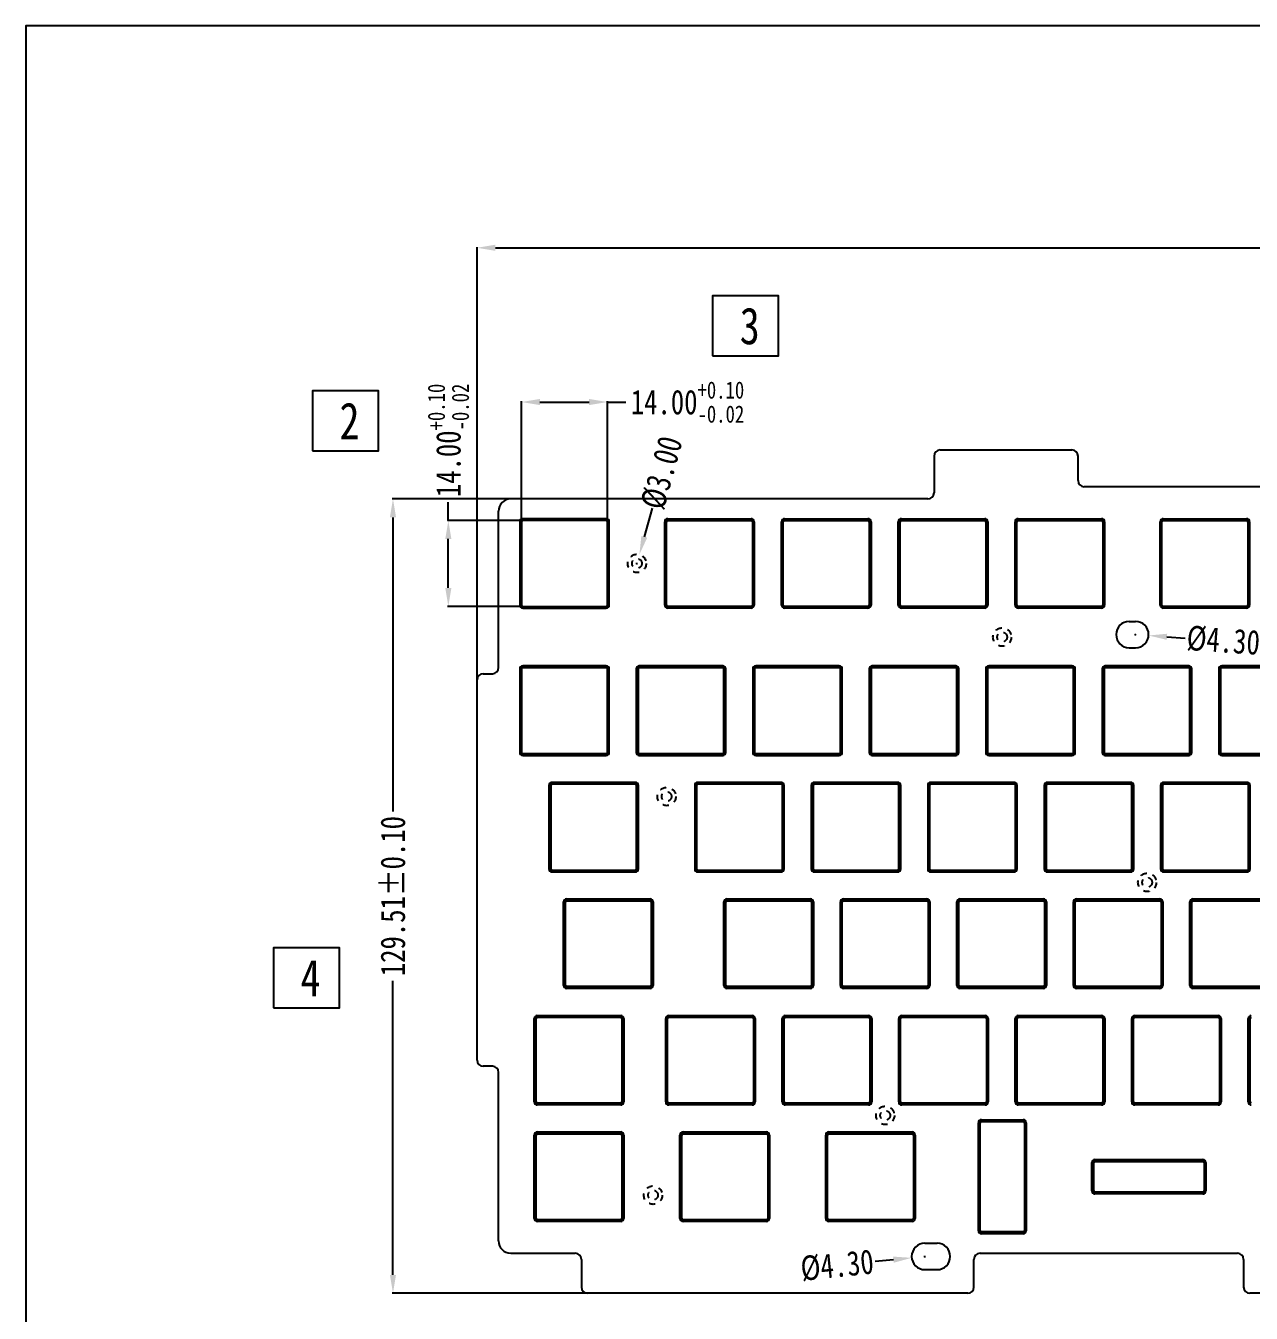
# Model space of a CAD drawing. Header units: inches. Extents: x 1246 to 1707, y -383 to -57.
# Drawn here: x 1246 to 1445.9, y -267.3 to -57.3 of the extents above; entities that cross this region are included whole.
import ezdxf

# ---------------------------------------------------------------- set-up
doc = ezdxf.new("R2010")
doc.units = ezdxf.units.IN
doc.header["$LTSCALE"] = 10
doc.header["$MEASUREMENT"] = 0
doc.header["$PDMODE"] = 3
doc.header["$PDSIZE"] = 0.3125
doc.linetypes.add('HIDDEN', pattern=[0.2, 0.1, -0.1])
doc.layers.get('0').update_dxf_attribs({"linetype": 'CONTINUOUS'})
doc.layers.get('Defpoints').update_dxf_attribs({"linetype": 'CONTINUOUS'})
doc.layers.add('hide', color=252, linetype='HIDDEN')
doc.styles.get("Standard").update_dxf_attribs({"font": 'txt', "width": 0.8})
doc.dimstyles.get("Standard").update_dxf_attribs({"dimtxt": 4, "dimasz": 3, "dimexe": 0.125, "dimexo": 0.0625, "dimgap": 0.09, "dimtad": 0, "dimzin": 4, "dimdsep": 46, "dimtxsty": 'Standard', "dimcen": 0.09, "dimclrd": 4, "dimclre": 4, "dimclrt": 1, "dimadec": 0, "dimazin": 0, "dimtp": 0.01, "dimtm": 0.01, "dimtfac": 1, "dimtofl": 0, "dimtmove": 0, "dimatfit": 3, "dimfxl": 1, "dimtolj": 1, "dimtzin": 4, "dimarcsym": 0})

# ---------------------------------------------------------------- blocks, each defined once
blk = doc.blocks.new('*D17')
at = {"color": 4, "lineweight": -2}
for p, q in [((1319.63, -163.92), (1319.63, -93.42)), ((1322.63, -93.54), (1464.08, -93.54)), ((1634.63, -93.54), (1491.64, -93.54)), ((1637.63, -163.92), (1637.63, -93.42))]:
    blk.add_line(p, q, dxfattribs=at)
at = {"color": 4}
for points in [[(1322.63, -93.04), (1322.63, -94.04), (1319.63, -93.54)], [(1634.63, -94.04), (1634.63, -93.04), (1637.63, -93.54)]]:
    blk.add_solid(points, dxfattribs=at)
at = {"layer": 'Defpoints', "color": 0}
for p in [(1637.63, -93.54), (1319.63, -163.99), (1637.63, -163.99)]:
    blk.add_point(p, dxfattribs=at)
at = {"color": 2, "insert": (1477.86, -93.54), "char_height": 4, "attachment_point": 5}
blk.add_mtext('318.00%%P0{\\fSimSun|b0|i0|c134|p2;.15}', dxfattribs=at)
blk = doc.blocks.new('*D19')
at = {"color": 4, "lineweight": -2}
for p, q in [((1325.07, -134.49), (1305.79, -134.49)), ((1305.92, -137.49), (1305.92, -185.45)), ((1305.92, -261.01), (1305.92, -213.06)), ((1340.33, -264.01), (1305.79, -264.01))]:
    blk.add_line(p, q, dxfattribs=at)
at = {"color": 4}
for points in [[(1306.42, -137.49), (1305.42, -137.49), (1305.92, -134.49)], [(1305.42, -261.01), (1306.42, -261.01), (1305.92, -264.01)]]:
    blk.add_solid(points, dxfattribs=at)
at = {"layer": 'Defpoints', "color": 0}
for p in [(1325.13, -134.49), (1305.92, -264.01), (1340.39, -264.01)]:
    blk.add_point(p, dxfattribs=at)
at = {"color": 2, "insert": (1305.92, -199.25), "char_height": 4, "attachment_point": 5, "rotation": 90}
blk.add_mtext('129.51%%P0{\\fSimSun|b0|i0|c134|p2;.10}', dxfattribs=at)
blk = doc.blocks.new('*D20')
at = {"color": 4, "lineweight": -2}
for p, q in [((1326.9, -138.15), (1326.9, -118.56)), ((1329.9, -118.69), (1337.9, -118.69)), ((1340.9, -138.15), (1340.9, -118.56)), ((1340.9, -118.69), (1343.9, -118.69))]:
    blk.add_line(p, q, dxfattribs=at)
at = {"color": 4}
for points in [[(1329.9, -118.19), (1329.9, -119.19), (1326.9, -118.69)], [(1337.9, -119.19), (1337.9, -118.19), (1340.9, -118.69)]]:
    blk.add_solid(points, dxfattribs=at)
at = {"layer": 'Defpoints', "color": 0}
for p in [(1340.9, -118.69), (1326.9, -138.21), (1340.9, -138.21)]:
    blk.add_point(p, dxfattribs=at)
at = {"color": 2, "insert": (1353.96, -118.69), "char_height": 4, "attachment_point": 5}
blk.add_mtext('\\A1;14.00{\\H0.7x;\\S+0.10^ -0.02;}', dxfattribs=at)
blk = doc.blocks.new('*D21')
at = {"color": 4, "lineweight": -2}
for p, q in [((1314.95, -138.01), (1314.95, -135.01)), ((1327.03, -138.01), (1314.82, -138.01)), ((1314.95, -149.01), (1314.95, -141.01)), ((1327.03, -152.01), (1314.82, -152.01))]:
    blk.add_line(p, q, dxfattribs=at)
at = {"color": 4}
for points in [[(1315.45, -141.01), (1314.45, -141.01), (1314.95, -138.01)], [(1314.45, -149.01), (1315.45, -149.01), (1314.95, -152.01)]]:
    blk.add_solid(points, dxfattribs=at)
at = {"layer": 'Defpoints', "color": 0}
for p in [(1314.95, -138.01), (1327.1, -138.01), (1327.1, -152.01)]:
    blk.add_point(p, dxfattribs=at)
at = {"color": 2, "insert": (1314.95, -124.95), "char_height": 4, "attachment_point": 5, "rotation": 90}
blk.add_mtext('\\A1;14.00{\\H0.7x;\\S+0.10^ -0.02;}', dxfattribs=at)
blk = doc.blocks.new('*D28')
at = {"color": 4, "lineweight": -2}
for p, q in [((1426.92, -156.61), (1427.1, -156.61)), ((1427.01, -156.7), (1427.01, -156.52)), ((1432.15, -156.96), (1435.14, -157.17))]:
    blk.add_line(p, q, dxfattribs=at)
at = {"color": 4}
blk.add_solid([(1432.19, -156.47), (1432.12, -157.46), (1429.16, -156.76)], dxfattribs=at)
at = {"layer": 'Defpoints', "color": 0}
for p in [(1424.87, -156.46), (1429.16, -156.76)]:
    blk.add_point(p, dxfattribs=at)
at = {"color": 2, "insert": (1441.35, -157.6), "char_height": 4, "attachment_point": 5, "rotation": 356.0318}
blk.add_mtext('\\A1;%%c4.30', dxfattribs=at)
blk = doc.blocks.new('*D29')
at = {"color": 4, "lineweight": -2}
for p, q in [((1392.57, -258.01), (1392.75, -258.01)), ((1392.66, -258.1), (1392.66, -257.92)), ((1387.54, -258.53), (1384.55, -258.84))]:
    blk.add_line(p, q, dxfattribs=at)
at = {"color": 4}
blk.add_solid([(1387.59, -259.03), (1387.49, -258.03), (1390.52, -258.23)], dxfattribs=at)
at = {"layer": 'Defpoints', "color": 0}
for p in [(1394.8, -257.79), (1390.52, -258.23)]:
    blk.add_point(p, dxfattribs=at)
at = {"color": 2, "insert": (1378.36, -259.47), "char_height": 4, "attachment_point": 5, "rotation": 5.8334}
blk.add_mtext('\\A1;%%c4.30', dxfattribs=at)
blk = doc.blocks.new('*D30')
at = {"color": 4, "lineweight": -2}
for p, q in [((1348.2, -135.97), (1346.91, -140.67)), ((1345.63, -145.01), (1345.81, -145.01)), ((1345.72, -145.1), (1345.72, -144.92))]:
    blk.add_line(p, q, dxfattribs=at)
at = {"color": 4}
blk.add_solid([(1346.43, -140.54), (1347.39, -140.8), (1346.11, -143.56)], dxfattribs=at)
at = {"layer": 'Defpoints', "color": 0}
for p in [(1346.11, -143.56), (1345.32, -146.46)]:
    blk.add_point(p, dxfattribs=at)
at = {"color": 2, "insert": (1349.77, -130.23), "char_height": 4, "attachment_point": 5, "rotation": 74.6581}
blk.add_mtext('\\A1;%%c3.00', dxfattribs=at)

msp = doc.modelspace()

# ---------------------------------------------------------------- linework, layer by layer
at = {"color": 7, "linetype": 'Continuous'}
for p, q in [((1394.162, -127.509), (1394.162, -133.495)), ((1395.162, -126.509), (1416.662, -126.509)), ((1417.662, -131.509), (1417.662, -127.509)), ((1464.162, -132.509), (1418.662, -132.509)), ((1393.162, -134.495), (1325.131, -134.495)), ((1323.131, -161.987), (1323.131, -136.495)), ((1326.597, -138.209), (1326.597, -151.809)), ((1326.897, -138.209), (1326.597, -138.209)), ((1326.897, -138.209), (1326.897, -151.809)), ((1327.097, -138.009), (1327.097, -137.709)), ((1340.697, -137.709), (1327.097, -137.709)), ((1340.697, -138.009), (1327.097, -138.009)), ((1340.697, -138.009), (1340.697, -137.709)), ((1340.897, -151.809), (1340.897, -138.209)), ((1340.897, -138.209), (1341.197, -138.209)), ((1341.197, -151.809), (1341.197, -138.209)), ((1350.235, -151.809), (1350.235, -138.209)), ((1350.235, -138.209), (1350.535, -138.209)), ((1350.535, -151.809), (1350.535, -138.209)), ((1350.735, -137.709), (1350.735, -138.009)), ((1350.735, -137.709), (1364.335, -137.709)), ((1350.735, -138.009), (1364.335, -138.009)), ((1364.335, -137.709), (1364.335, -138.009)), ((1364.535, -138.209), (1364.535, -151.809)), ((1364.835, -138.209), (1364.535, -138.209)), ((1364.835, -138.209), (1364.835, -151.809)), ((1369.285, -151.809), (1369.285, -138.209)), ((1369.285, -138.209), (1369.585, -138.209)), ((1369.585, -151.809), (1369.585, -138.209)), ((1369.785, -137.709), (1369.785, -138.009)), ((1369.785, -137.709), (1383.385, -137.709)), ((1369.785, -138.009), (1383.385, -138.009)), ((1383.385, -137.709), (1383.385, -138.009)), ((1383.585, -138.209), (1383.585, -151.809)), ((1383.885, -138.209), (1383.585, -138.209)), ((1383.885, -138.209), (1383.885, -151.809)), ((1388.335, -151.809), (1388.335, -138.209)), ((1388.335, -138.209), (1388.635, -138.209)), ((1388.635, -151.809), (1388.635, -138.209)), ((1388.835, -137.709), (1388.835, -138.009)), ((1388.835, -137.709), (1402.435, -137.709)), ((1388.835, -138.009), (1402.435, -138.009)), ((1402.435, -137.709), (1402.435, -138.009)), ((1402.635, -138.209), (1402.635, -151.809)), ((1402.935, -138.209), (1402.635, -138.209)), ((1402.935, -138.209), (1402.935, -151.809)), ((1407.385, -151.809), (1407.385, -138.209)), ((1407.385, -138.209), (1407.685, -138.209)), ((1407.685, -151.809), (1407.685, -138.209)), ((1407.885, -137.709), (1407.885, -138.009)), ((1407.885, -137.709), (1421.485, -137.709)), ((1407.885, -138.009), (1421.485, -138.009)), ((1421.485, -137.709), (1421.485, -138.009)), ((1421.685, -138.209), (1421.685, -151.809)), ((1421.985, -138.209), (1421.685, -138.209)), ((1421.985, -138.209), (1421.985, -151.809)), ((1431.042, -151.809), (1431.042, -138.209)), ((1431.042, -138.209), (1431.342, -138.209)), ((1431.342, -151.809), (1431.342, -138.209)), ((1431.542, -137.709), (1431.542, -138.009)), ((1431.542, -137.709), (1445.142, -137.709)), ((1431.542, -138.009), (1445.142, -138.009)), ((1445.142, -137.709), (1445.142, -138.009)), ((1445.342, -138.209), (1445.342, -151.809)), ((1445.642, -138.209), (1445.342, -138.209)), ((1445.642, -138.209), (1445.642, -151.809)), ((1326.897, -151.809), (1326.597, -151.809)), ((1327.097, -152.009), (1327.097, -152.309)), ((1327.097, -152.009), (1340.697, -152.009)), ((1327.097, -152.309), (1340.697, -152.309)), ((1340.697, -152.009), (1340.697, -152.309)), ((1340.897, -151.809), (1341.197, -151.809)), ((1350.235, -151.809), (1350.535, -151.809)), ((1350.735, -152.309), (1350.735, -152.009)), ((1364.335, -152.009), (1350.735, -152.009)), ((1364.335, -152.309), (1350.735, -152.309)), ((1364.335, -152.309), (1364.335, -152.009)), ((1364.835, -151.809), (1364.535, -151.809)), ((1369.285, -151.809), (1369.585, -151.809)), ((1369.785, -152.309), (1369.785, -152.009)), ((1383.385, -152.009), (1369.785, -152.009)), ((1383.385, -152.309), (1369.785, -152.309)), ((1383.385, -152.309), (1383.385, -152.009)), ((1383.885, -151.809), (1383.585, -151.809)), ((1388.335, -151.809), (1388.635, -151.809)), ((1388.835, -152.309), (1388.835, -152.009)), ((1402.435, -152.009), (1388.835, -152.009)), ((1402.435, -152.309), (1388.835, -152.309)), ((1402.435, -152.309), (1402.435, -152.009)), ((1402.935, -151.809), (1402.635, -151.809)), ((1407.385, -151.809), (1407.685, -151.809)), ((1407.885, -152.309), (1407.885, -152.009)), ((1421.485, -152.009), (1407.885, -152.009)), ((1421.485, -152.309), (1407.885, -152.309)), ((1421.485, -152.309), (1421.485, -152.009)), ((1421.985, -151.809), (1421.685, -151.809)), ((1431.042, -151.809), (1431.342, -151.809)), ((1431.542, -152.309), (1431.542, -152.009)), ((1445.142, -152.009), (1431.542, -152.009)), ((1445.142, -152.309), (1431.542, -152.309)), ((1445.142, -152.309), (1445.142, -152.009)), ((1445.642, -151.809), (1445.342, -151.809)), ((1426.013, -154.459), (1427.013, -154.459)), ((1426.013, -158.759), (1427.013, -158.759)), ((1320.631, -162.987), (1322.131, -162.987)), ((1326.597, -162.209), (1326.597, -175.809)), ((1326.897, -162.209), (1326.597, -162.209)), ((1326.897, -162.209), (1326.897, -175.809)), ((1327.097, -162.009), (1327.097, -161.709)), ((1340.697, -161.709), (1327.097, -161.709)), ((1340.697, -162.009), (1327.097, -162.009)), ((1340.697, -162.009), (1340.697, -161.709)), ((1340.897, -175.809), (1340.897, -162.209)), ((1340.897, -162.209), (1341.197, -162.209)), ((1341.197, -175.809), (1341.197, -162.209)), ((1345.597, -162.209), (1345.597, -175.809)), ((1345.897, -162.209), (1345.597, -162.209)), ((1345.897, -162.209), (1345.897, -175.809)), ((1346.097, -162.009), (1346.097, -161.709)), ((1359.697, -161.709), (1346.097, -161.709)), ((1359.697, -162.009), (1346.097, -162.009)), ((1359.697, -162.009), (1359.697, -161.709)), ((1359.897, -175.809), (1359.897, -162.209)), ((1359.897, -162.209), (1360.197, -162.209)), ((1360.197, -175.809), (1360.197, -162.209)), ((1364.597, -162.209), (1364.597, -175.809)), ((1364.897, -162.209), (1364.597, -162.209)), ((1364.897, -162.209), (1364.897, -175.809)), ((1365.097, -162.009), (1365.097, -161.709)), ((1378.697, -161.709), (1365.097, -161.709)), ((1378.697, -162.009), (1365.097, -162.009)), ((1378.697, -162.009), (1378.697, -161.709)), ((1378.897, -175.809), (1378.897, -162.209)), ((1378.897, -162.209), (1379.197, -162.209)), ((1379.197, -175.809), (1379.197, -162.209)), ((1383.597, -162.209), (1383.597, -175.809)), ((1383.897, -162.209), (1383.597, -162.209)), ((1383.897, -162.209), (1383.897, -175.809)), ((1384.097, -162.009), (1384.097, -161.709)), ((1397.697, -161.709), (1384.097, -161.709)), ((1397.697, -162.009), (1384.097, -162.009)), ((1397.697, -162.009), (1397.697, -161.709)), ((1397.897, -175.809), (1397.897, -162.209)), ((1397.897, -162.209), (1398.197, -162.209)), ((1398.197, -175.809), (1398.197, -162.209)), ((1402.597, -162.209), (1402.597, -175.809)), ((1402.897, -162.209), (1402.597, -162.209)), ((1402.897, -162.209), (1402.897, -175.809)), ((1403.097, -162.009), (1403.097, -161.709)), ((1416.697, -161.709), (1403.097, -161.709)), ((1416.697, -162.009), (1403.097, -162.009)), ((1416.697, -162.009), (1416.697, -161.709)), ((1416.897, -175.809), (1416.897, -162.209)), ((1416.897, -162.209), (1417.197, -162.209)), ((1417.197, -175.809), (1417.197, -162.209)), ((1421.597, -162.209), (1421.597, -175.809)), ((1421.897, -162.209), (1421.597, -162.209)), ((1421.897, -162.209), (1421.897, -175.809)), ((1422.097, -162.009), (1422.097, -161.709)), ((1435.697, -161.709), (1422.097, -161.709)), ((1435.697, -162.009), (1422.097, -162.009)), ((1435.697, -162.009), (1435.697, -161.709)), ((1435.897, -175.809), (1435.897, -162.209)), ((1435.897, -162.209), (1436.197, -162.209)), ((1436.197, -175.809), (1436.197, -162.209)), ((1440.597, -162.209), (1440.597, -175.809)), ((1440.897, -162.209), (1440.597, -162.209)), ((1440.897, -162.209), (1440.897, -175.809)), ((1441.097, -162.009), (1441.097, -161.709)), ((1454.697, -161.709), (1441.097, -161.709)), ((1454.697, -162.009), (1441.097, -162.009)), ((1319.631, -225.987), (1319.631, -163.987)), ((1326.897, -175.809), (1326.597, -175.809)), ((1327.097, -176.009), (1327.097, -176.309)), ((1327.097, -176.009), (1340.697, -176.009)), ((1327.097, -176.309), (1340.697, -176.309)), ((1340.697, -176.009), (1340.697, -176.309)), ((1340.897, -175.809), (1341.197, -175.809)), ((1345.897, -175.809), (1345.597, -175.809)), ((1346.097, -176.009), (1346.097, -176.309)), ((1346.097, -176.009), (1359.697, -176.009)), ((1346.097, -176.309), (1359.697, -176.309)), ((1359.697, -176.009), (1359.697, -176.309)), ((1359.897, -175.809), (1360.197, -175.809)), ((1364.897, -175.809), (1364.597, -175.809)), ((1365.097, -176.009), (1365.097, -176.309)), ((1365.097, -176.009), (1378.697, -176.009)), ((1365.097, -176.309), (1378.697, -176.309)), ((1378.697, -176.009), (1378.697, -176.309)), ((1378.897, -175.809), (1379.197, -175.809)), ((1383.897, -175.809), (1383.597, -175.809)), ((1384.097, -176.009), (1384.097, -176.309)), ((1384.097, -176.009), (1397.697, -176.009)), ((1384.097, -176.309), (1397.697, -176.309)), ((1397.697, -176.009), (1397.697, -176.309)), ((1397.897, -175.809), (1398.197, -175.809)), ((1402.897, -175.809), (1402.597, -175.809)), ((1403.097, -176.009), (1403.097, -176.309)), ((1403.097, -176.009), (1416.697, -176.009)), ((1403.097, -176.309), (1416.697, -176.309)), ((1416.697, -176.009), (1416.697, -176.309)), ((1416.897, -175.809), (1417.197, -175.809)), ((1421.897, -175.809), (1421.597, -175.809)), ((1422.097, -176.009), (1422.097, -176.309)), ((1422.097, -176.009), (1435.697, -176.009)), ((1422.097, -176.309), (1435.697, -176.309)), ((1435.697, -176.009), (1435.697, -176.309)), ((1435.897, -175.809), (1436.197, -175.809)), ((1440.897, -175.809), (1440.597, -175.809)), ((1441.097, -176.009), (1441.097, -176.309)), ((1441.097, -176.009), (1454.697, -176.009)), ((1441.097, -176.309), (1454.697, -176.309)), ((1331.362, -181.209), (1331.362, -194.809)), ((1331.662, -181.209), (1331.362, -181.209)), ((1331.662, -181.209), (1331.662, -194.809)), ((1331.862, -181.009), (1331.862, -180.709)), ((1345.462, -180.709), (1331.862, -180.709)), ((1345.462, -181.009), (1331.862, -181.009)), ((1345.462, -181.009), (1345.462, -180.709)), ((1345.662, -194.809), (1345.662, -181.209)), ((1345.662, -181.209), (1345.962, -181.209)), ((1345.962, -194.809), (1345.962, -181.209)), ((1355.127, -181.209), (1355.127, -194.809)), ((1355.427, -181.209), (1355.127, -181.209)), ((1355.427, -181.209), (1355.427, -194.809)), ((1355.627, -181.009), (1355.627, -180.709)), ((1369.227, -180.709), (1355.627, -180.709)), ((1369.227, -181.009), (1355.627, -181.009)), ((1369.227, -181.009), (1369.227, -180.709)), ((1369.427, -194.809), (1369.427, -181.209)), ((1369.427, -181.209), (1369.727, -181.209)), ((1369.727, -194.809), (1369.727, -181.209)), ((1374.127, -181.209), (1374.127, -194.809)), ((1374.427, -181.209), (1374.127, -181.209)), ((1374.427, -181.209), (1374.427, -194.809)), ((1374.627, -181.009), (1374.627, -180.709)), ((1388.227, -180.709), (1374.627, -180.709)), ((1388.227, -181.009), (1374.627, -181.009)), ((1388.227, -181.009), (1388.227, -180.709)), ((1388.427, -194.809), (1388.427, -181.209)), ((1388.427, -181.209), (1388.727, -181.209)), ((1388.727, -194.809), (1388.727, -181.209)), ((1393.127, -181.209), (1393.127, -194.809)), ((1393.427, -181.209), (1393.127, -181.209)), ((1393.427, -181.209), (1393.427, -194.809)), ((1393.627, -181.009), (1393.627, -180.709)), ((1407.227, -180.709), (1393.627, -180.709)), ((1407.227, -181.009), (1393.627, -181.009)), ((1407.227, -181.009), (1407.227, -180.709)), ((1407.427, -194.809), (1407.427, -181.209)), ((1407.427, -181.209), (1407.727, -181.209)), ((1407.727, -194.809), (1407.727, -181.209)), ((1412.127, -181.209), (1412.127, -194.809)), ((1412.427, -181.209), (1412.127, -181.209)), ((1412.427, -181.209), (1412.427, -194.809)), ((1412.627, -181.009), (1412.627, -180.709)), ((1426.227, -180.709), (1412.627, -180.709)), ((1426.227, -181.009), (1412.627, -181.009)), ((1426.227, -181.009), (1426.227, -180.709)), ((1426.427, -194.809), (1426.427, -181.209)), ((1426.427, -181.209), (1426.727, -181.209)), ((1426.727, -194.809), (1426.727, -181.209)), ((1431.127, -181.209), (1431.127, -194.809)), ((1431.427, -181.209), (1431.127, -181.209)), ((1431.427, -181.209), (1431.427, -194.809)), ((1431.627, -181.009), (1431.627, -180.709)), ((1445.227, -180.709), (1431.627, -180.709)), ((1445.227, -181.009), (1431.627, -181.009)), ((1445.227, -181.009), (1445.227, -180.709)), ((1445.427, -194.809), (1445.427, -181.209)), ((1445.427, -181.209), (1445.727, -181.209)), ((1445.727, -194.809), (1445.727, -181.209)), ((1331.662, -194.809), (1331.362, -194.809)), ((1331.862, -195.009), (1331.862, -195.309)), ((1331.862, -195.009), (1345.462, -195.009)), ((1345.462, -195.009), (1345.462, -195.309)), ((1345.662, -194.809), (1345.962, -194.809)), ((1355.427, -194.809), (1355.127, -194.809)), ((1355.627, -195.009), (1355.627, -195.309)), ((1355.627, -195.009), (1369.227, -195.009)), ((1369.227, -195.009), (1369.227, -195.309)), ((1369.427, -194.809), (1369.727, -194.809)), ((1374.427, -194.809), (1374.127, -194.809)), ((1374.627, -195.009), (1374.627, -195.309)), ((1374.627, -195.009), (1388.227, -195.009)), ((1388.227, -195.009), (1388.227, -195.309)), ((1388.427, -194.809), (1388.727, -194.809)), ((1393.427, -194.809), (1393.127, -194.809)), ((1393.627, -195.009), (1393.627, -195.309)), ((1393.627, -195.009), (1407.227, -195.009)), ((1407.227, -195.009), (1407.227, -195.309)), ((1407.427, -194.809), (1407.727, -194.809)), ((1412.427, -194.809), (1412.127, -194.809)), ((1412.627, -195.009), (1412.627, -195.309)), ((1412.627, -195.009), (1426.227, -195.009)), ((1426.227, -195.009), (1426.227, -195.309)), ((1426.427, -194.809), (1426.727, -194.809)), ((1431.427, -194.809), (1431.127, -194.809)), ((1431.627, -195.009), (1431.627, -195.309)), ((1431.627, -195.009), (1445.227, -195.009)), ((1445.227, -195.009), (1445.227, -195.309)), ((1445.427, -194.809), (1445.727, -194.809)), ((1331.862, -195.309), (1345.462, -195.309)), ((1355.627, -195.309), (1369.227, -195.309)), ((1374.627, -195.309), (1388.227, -195.309)), ((1393.627, -195.309), (1407.227, -195.309)), ((1412.627, -195.309), (1426.227, -195.309)), ((1431.627, -195.309), (1445.227, -195.309)), ((1333.747, -213.809), (1333.747, -200.209)), ((1333.747, -200.209), (1334.047, -200.209)), ((1334.047, -213.809), (1334.047, -200.209)), ((1334.247, -199.709), (1334.247, -200.009)), ((1334.247, -199.709), (1347.847, -199.709)), ((1334.247, -200.009), (1347.847, -200.009)), ((1347.847, -199.709), (1347.847, -200.009)), ((1348.047, -200.209), (1348.047, -213.809)), ((1348.347, -200.209), (1348.047, -200.209)), ((1348.347, -200.209), (1348.347, -213.809)), ((1359.892, -213.809), (1359.892, -200.209)), ((1359.892, -200.209), (1360.192, -200.209)), ((1360.192, -213.809), (1360.192, -200.209)), ((1360.392, -199.709), (1360.392, -200.009)), ((1360.392, -199.709), (1373.992, -199.709)), ((1360.392, -200.009), (1373.992, -200.009)), ((1373.992, -199.709), (1373.992, -200.009)), ((1374.192, -200.209), (1374.192, -213.809)), ((1374.492, -200.209), (1374.192, -200.209)), ((1374.492, -200.209), (1374.492, -213.809)), ((1378.892, -213.809), (1378.892, -200.209)), ((1378.892, -200.209), (1379.192, -200.209)), ((1379.192, -213.809), (1379.192, -200.209)), ((1379.392, -199.709), (1379.392, -200.009)), ((1379.392, -199.709), (1392.992, -199.709)), ((1379.392, -200.009), (1392.992, -200.009)), ((1392.992, -199.709), (1392.992, -200.009)), ((1393.192, -200.209), (1393.192, -213.809)), ((1393.492, -200.209), (1393.192, -200.209)), ((1393.492, -200.209), (1393.492, -213.809)), ((1397.892, -213.809), (1397.892, -200.209)), ((1397.892, -200.209), (1398.192, -200.209)), ((1398.192, -213.809), (1398.192, -200.209)), ((1398.392, -199.709), (1398.392, -200.009)), ((1398.392, -199.709), (1411.992, -199.709)), ((1398.392, -200.009), (1411.992, -200.009)), ((1411.992, -199.709), (1411.992, -200.009)), ((1412.192, -200.209), (1412.192, -213.809)), ((1412.492, -200.209), (1412.192, -200.209)), ((1412.492, -200.209), (1412.492, -213.809)), ((1416.892, -213.809), (1416.892, -200.209)), ((1416.892, -200.209), (1417.192, -200.209)), ((1417.192, -213.809), (1417.192, -200.209)), ((1417.392, -199.709), (1417.392, -200.009)), ((1417.392, -199.709), (1430.992, -199.709)), ((1417.392, -200.009), (1430.992, -200.009)), ((1430.992, -199.709), (1430.992, -200.009)), ((1431.192, -200.209), (1431.192, -213.809)), ((1431.492, -200.209), (1431.192, -200.209)), ((1431.492, -200.209), (1431.492, -213.809)), ((1435.892, -213.809), (1435.892, -200.209)), ((1435.892, -200.209), (1436.192, -200.209)), ((1436.192, -213.809), (1436.192, -200.209)), ((1436.392, -199.709), (1436.392, -200.009)), ((1436.392, -199.709), (1449.992, -199.709)), ((1436.392, -200.009), (1449.992, -200.009)), ((1333.747, -213.809), (1334.047, -213.809)), ((1334.247, -214.309), (1334.247, -214.009)), ((1347.847, -214.009), (1334.247, -214.009)), ((1347.847, -214.309), (1347.847, -214.009)), ((1348.347, -213.809), (1348.047, -213.809)), ((1359.892, -213.809), (1360.192, -213.809)), ((1360.392, -214.309), (1360.392, -214.009)), ((1373.992, -214.009), (1360.392, -214.009)), ((1373.992, -214.309), (1373.992, -214.009)), ((1374.492, -213.809), (1374.192, -213.809)), ((1378.892, -213.809), (1379.192, -213.809)), ((1379.392, -214.309), (1379.392, -214.009)), ((1392.992, -214.009), (1379.392, -214.009)), ((1392.992, -214.309), (1392.992, -214.009)), ((1393.492, -213.809), (1393.192, -213.809)), ((1397.892, -213.809), (1398.192, -213.809)), ((1398.392, -214.309), (1398.392, -214.009)), ((1411.992, -214.009), (1398.392, -214.009)), ((1411.992, -214.309), (1411.992, -214.009)), ((1412.492, -213.809), (1412.192, -213.809)), ((1416.892, -213.809), (1417.192, -213.809)), ((1417.392, -214.309), (1417.392, -214.009)), ((1430.992, -214.009), (1417.392, -214.009)), ((1430.992, -214.309), (1430.992, -214.009)), ((1431.492, -213.809), (1431.192, -213.809)), ((1435.892, -213.809), (1436.192, -213.809)), ((1436.392, -214.309), (1436.392, -214.009)), ((1449.992, -214.009), (1436.392, -214.009)), ((1347.847, -214.309), (1334.247, -214.309)), ((1373.992, -214.309), (1360.392, -214.309)), ((1392.992, -214.309), (1379.392, -214.309)), ((1411.992, -214.309), (1398.392, -214.309)), ((1430.992, -214.309), (1417.392, -214.309)), ((1449.992, -214.309), (1436.392, -214.309)), ((1369.402, -232.809), (1369.402, -219.209)), ((1369.402, -219.209), (1369.702, -219.209)), ((1369.702, -232.809), (1369.702, -219.209)), ((1369.902, -218.709), (1369.902, -219.009)), ((1369.902, -218.709), (1383.502, -218.709)), ((1369.902, -219.009), (1383.502, -219.009)), ((1383.502, -218.709), (1383.502, -219.009)), ((1383.702, -219.209), (1383.702, -232.809)), ((1384.002, -219.209), (1383.702, -219.209)), ((1384.002, -219.209), (1384.002, -232.809)), ((1388.402, -232.809), (1388.402, -219.209)), ((1388.402, -219.209), (1388.702, -219.209)), ((1388.702, -232.809), (1388.702, -219.209)), ((1388.902, -218.709), (1388.902, -219.009)), ((1388.902, -218.709), (1402.502, -218.709)), ((1388.902, -219.009), (1402.502, -219.009)), ((1402.502, -218.709), (1402.502, -219.009)), ((1402.702, -219.209), (1402.702, -232.809)), ((1403.002, -219.209), (1402.702, -219.209)), ((1403.002, -219.209), (1403.002, -232.809)), ((1407.402, -232.809), (1407.402, -219.209)), ((1407.402, -219.209), (1407.702, -219.209)), ((1407.702, -232.809), (1407.702, -219.209)), ((1407.902, -218.709), (1407.902, -219.009)), ((1407.902, -218.709), (1421.502, -218.709)), ((1407.902, -219.009), (1421.502, -219.009)), ((1421.502, -218.709), (1421.502, -219.009)), ((1421.702, -219.209), (1421.702, -232.809)), ((1422.002, -219.209), (1421.702, -219.209)), ((1422.002, -219.209), (1422.002, -232.809)), ((1426.402, -232.809), (1426.402, -219.209)), ((1426.402, -219.209), (1426.702, -219.209)), ((1426.702, -232.809), (1426.702, -219.209)), ((1426.902, -218.709), (1426.902, -219.009)), ((1426.902, -218.709), (1440.502, -218.709)), ((1426.902, -219.009), (1440.502, -219.009)), ((1440.502, -218.709), (1440.502, -219.009)), ((1440.702, -219.209), (1440.702, -232.809)), ((1441.002, -219.209), (1440.702, -219.209)), ((1441.002, -219.209), (1441.002, -232.809)), ((1445.402, -232.809), (1445.402, -219.209)), ((1445.402, -219.209), (1445.702, -219.209)), ((1445.702, -232.809), (1445.702, -219.209)), ((1322.131, -226.987), (1320.631, -226.987)), ((1323.131, -255.479), (1323.131, -227.987)), ((1369.402, -232.809), (1369.702, -232.809)), ((1369.902, -233.309), (1369.902, -233.009)), ((1383.502, -233.009), (1369.902, -233.009)), ((1383.502, -233.309), (1383.502, -233.009)), ((1384.002, -232.809), (1383.702, -232.809)), ((1388.402, -232.809), (1388.702, -232.809)), ((1388.902, -233.309), (1388.902, -233.009)), ((1402.502, -233.009), (1388.902, -233.009)), ((1402.502, -233.309), (1402.502, -233.009)), ((1403.002, -232.809), (1402.702, -232.809)), ((1407.402, -232.809), (1407.702, -232.809)), ((1407.902, -233.309), (1407.902, -233.009)), ((1421.502, -233.009), (1407.902, -233.009)), ((1421.502, -233.309), (1421.502, -233.009)), ((1422.002, -232.809), (1421.702, -232.809)), ((1426.402, -232.809), (1426.702, -232.809)), ((1426.902, -233.309), (1426.902, -233.009)), ((1440.502, -233.009), (1426.902, -233.009)), ((1440.502, -233.309), (1440.502, -233.009)), ((1441.002, -232.809), (1440.702, -232.809)), ((1445.402, -232.809), (1445.702, -232.809)), ((1383.502, -233.309), (1369.902, -233.309)), ((1402.502, -233.309), (1388.902, -233.309)), ((1421.502, -233.309), (1407.902, -233.309)), ((1440.502, -233.309), (1426.902, -233.309)), ((1401.402, -253.809), (1401.402, -236.209)), ((1401.402, -236.209), (1401.702, -236.209)), ((1401.702, -253.809), (1401.702, -236.209)), ((1401.902, -235.709), (1401.902, -236.009)), ((1401.902, -235.709), (1408.702, -235.709)), ((1401.902, -236.009), (1408.702, -236.009)), ((1408.702, -235.709), (1408.702, -236.009)), ((1408.902, -236.209), (1408.902, -253.809)), ((1409.202, -236.209), (1408.902, -236.209)), ((1409.202, -236.209), (1409.202, -253.809)), ((1328.967, -251.809), (1328.967, -238.209)), ((1328.967, -238.209), (1329.267, -238.209)), ((1329.267, -251.809), (1329.267, -238.209)), ((1329.467, -237.709), (1329.467, -238.009)), ((1329.467, -237.709), (1343.067, -237.709)), ((1329.467, -238.009), (1343.067, -238.009)), ((1343.067, -237.709), (1343.067, -238.009)), ((1343.267, -238.209), (1343.267, -251.809)), ((1343.567, -238.209), (1343.267, -238.209)), ((1343.567, -238.209), (1343.567, -251.809)), ((1352.732, -251.809), (1352.732, -238.209)), ((1352.732, -238.209), (1353.032, -238.209)), ((1353.032, -251.809), (1353.032, -238.209)), ((1353.232, -237.709), (1353.232, -238.009)), ((1353.232, -237.709), (1366.832, -237.709)), ((1353.232, -238.009), (1366.832, -238.009)), ((1366.832, -237.709), (1366.832, -238.009)), ((1367.032, -238.209), (1367.032, -251.809)), ((1367.332, -238.209), (1367.032, -238.209)), ((1367.332, -238.209), (1367.332, -251.809)), ((1376.497, -251.809), (1376.497, -238.209)), ((1376.497, -238.209), (1376.797, -238.209)), ((1376.797, -251.809), (1376.797, -238.209)), ((1376.997, -237.709), (1376.997, -238.009)), ((1376.997, -237.709), (1390.597, -237.709)), ((1376.997, -238.009), (1390.597, -238.009)), ((1390.597, -237.709), (1390.597, -238.009)), ((1390.797, -238.209), (1390.797, -251.809)), ((1391.097, -238.209), (1390.797, -238.209)), ((1391.097, -238.209), (1391.097, -251.809)), ((1419.902, -247.309), (1419.902, -242.709)), ((1419.902, -242.709), (1420.202, -242.709)), ((1420.202, -247.309), (1420.202, -242.709)), ((1420.402, -242.209), (1420.402, -242.509)), ((1420.402, -242.209), (1438.002, -242.209)), ((1420.402, -242.509), (1438.002, -242.509)), ((1438.002, -242.209), (1438.002, -242.509)), ((1438.502, -242.709), (1438.202, -242.709)), ((1438.202, -242.709), (1438.202, -247.309)), ((1438.502, -242.709), (1438.502, -247.309)), ((1419.902, -247.309), (1420.202, -247.309)), ((1420.402, -247.809), (1420.402, -247.509)), ((1438.002, -247.509), (1420.402, -247.509)), ((1438.002, -247.809), (1438.002, -247.509)), ((1438.502, -247.309), (1438.202, -247.309)), ((1438.002, -247.809), (1420.402, -247.809)), ((1328.967, -251.809), (1329.267, -251.809)), ((1343.567, -251.809), (1343.267, -251.809)), ((1352.732, -251.809), (1353.032, -251.809)), ((1367.332, -251.809), (1367.032, -251.809)), ((1376.497, -251.809), (1376.797, -251.809)), ((1391.097, -251.809), (1390.797, -251.809)), ((1329.467, -252.309), (1329.467, -252.009)), ((1343.067, -252.009), (1329.467, -252.009)), ((1343.067, -252.309), (1329.467, -252.309)), ((1343.067, -252.309), (1343.067, -252.009)), ((1353.232, -252.309), (1353.232, -252.009)), ((1366.832, -252.009), (1353.232, -252.009)), ((1366.832, -252.309), (1353.232, -252.309)), ((1366.832, -252.309), (1366.832, -252.009)), ((1376.997, -252.309), (1376.997, -252.009)), ((1390.597, -252.009), (1376.997, -252.009)), ((1390.597, -252.309), (1376.997, -252.309)), ((1390.597, -252.309), (1390.597, -252.009)), ((1401.402, -253.809), (1401.702, -253.809)), ((1401.902, -254.309), (1401.902, -254.009)), ((1408.702, -254.009), (1401.902, -254.009)), ((1408.702, -254.309), (1408.702, -254.009)), ((1409.202, -253.809), (1408.902, -253.809)), ((1408.702, -254.309), (1401.902, -254.309)), ((1325.131, -257.479), (1335.662, -257.479)), ((1401.662, -257.479), (1443.662, -257.479)), ((1336.662, -258.479), (1336.662, -263.009)), ((1400.662, -263.009), (1400.662, -258.479)), ((1444.662, -258.479), (1444.662, -263.009)), ((1399.662, -264.009), (1337.662, -264.009)), ((1507.662, -264.009), (1445.662, -264.009))]:
    msp.add_line(p, q, dxfattribs=at)
at = {"color": 6, "linetype": 'Continuous'}
for p, q in [((1328.962, -232.809), (1328.962, -219.209)), ((1328.962, -219.209), (1329.262, -219.209)), ((1329.262, -232.809), (1329.262, -219.209)), ((1329.462, -218.709), (1329.462, -219.009)), ((1329.462, -218.709), (1343.062, -218.709)), ((1329.462, -219.009), (1343.062, -219.009)), ((1343.062, -218.709), (1343.062, -219.009)), ((1343.262, -219.209), (1343.262, -232.809)), ((1343.562, -219.209), (1343.262, -219.209)), ((1343.562, -219.209), (1343.562, -232.809)), ((1350.402, -232.809), (1350.402, -219.209)), ((1350.402, -219.209), (1350.702, -219.209)), ((1350.702, -232.809), (1350.702, -219.209)), ((1350.902, -218.709), (1350.902, -219.009)), ((1350.902, -218.709), (1364.502, -218.709)), ((1350.902, -219.009), (1364.502, -219.009)), ((1364.502, -218.709), (1364.502, -219.009)), ((1364.702, -219.209), (1364.702, -232.809)), ((1365.002, -219.209), (1364.702, -219.209)), ((1365.002, -219.209), (1365.002, -232.809)), ((1328.962, -232.809), (1329.262, -232.809)), ((1329.462, -233.309), (1329.462, -233.009)), ((1343.062, -233.009), (1329.462, -233.009)), ((1343.062, -233.309), (1343.062, -233.009)), ((1343.562, -232.809), (1343.262, -232.809)), ((1350.402, -232.809), (1350.702, -232.809)), ((1350.902, -233.309), (1350.902, -233.009)), ((1364.502, -233.009), (1350.902, -233.009)), ((1364.502, -233.309), (1364.502, -233.009)), ((1365.002, -232.809), (1364.702, -232.809)), ((1343.062, -233.309), (1329.462, -233.309)), ((1364.502, -233.309), (1350.902, -233.309))]:
    msp.add_line(p, q, dxfattribs=at)
for p, q in [((1392.662, -255.859), (1394.662, -255.859)), ((1392.662, -260.159), (1394.662, -260.159))]:
    msp.add_line(p, q)
for points in [[(1246.028, -383.164), (1706.844, -383.164), (1706.844, -57.335), (1246.028, -57.335)], [(1358.05, -111.165), (1368.814, -111.165), (1368.814, -101.347), (1358.05, -101.347)], [(1292.771, -126.664), (1303.536, -126.664), (1303.536, -116.846), (1292.771, -116.846)], [(1286.415, -217.485), (1297.179, -217.485), (1297.179, -207.667), (1286.415, -207.667)]]:
    msp.add_lwpolyline(points, close=True)
at = {"color": 7, "linetype": 'Continuous'}
for centre, radius, start, end in [((1395.162, -127.509), 1, 90, 180), ((1416.662, -127.509), 1, 0, 90), ((1418.662, -131.509), 1, 180, 270), ((1393.162, -133.495), 1, 270, 0), ((1325.131, -136.495), 2, 90, 180), ((1327.097, -138.209), 0.5, 90, 180), ((1327.097, -138.209), 0.2, 90, 180), ((1340.697, -138.209), 0.5, 0, 90), ((1340.697, -138.209), 0.2, 0, 90), ((1350.735, -138.209), 0.5, 90, 180), ((1350.735, -138.209), 0.2, 90, 180), ((1364.335, -138.209), 0.5, 0, 90), ((1364.335, -138.209), 0.2, 0, 90), ((1369.785, -138.209), 0.5, 90, 180), ((1369.785, -138.209), 0.2, 90, 180), ((1383.385, -138.209), 0.5, 0, 90), ((1383.385, -138.209), 0.2, 0, 90), ((1388.835, -138.209), 0.5, 90, 180), ((1388.835, -138.209), 0.2, 90, 180), ((1402.435, -138.209), 0.5, 0, 90), ((1402.435, -138.209), 0.2, 0, 90), ((1407.885, -138.209), 0.5, 90, 180), ((1407.885, -138.209), 0.2, 90, 180), ((1421.485, -138.209), 0.5, 0, 90), ((1421.485, -138.209), 0.2, 0, 90), ((1431.542, -138.209), 0.5, 90, 180), ((1431.542, -138.209), 0.2, 90, 180), ((1445.142, -138.209), 0.5, 0, 90), ((1445.142, -138.209), 0.2, 0, 90), ((1327.097, -151.809), 0.5, 180, 270), ((1327.097, -151.809), 0.2, 180, 270), ((1340.697, -151.809), 0.5, 270, 360), ((1340.697, -151.809), 0.2, 270, 0), ((1350.735, -151.809), 0.5, 180, 270), ((1350.735, -151.809), 0.2, 180, 270), ((1364.335, -151.809), 0.5, 270, 0), ((1364.335, -151.809), 0.2, 270, 0), ((1369.785, -151.809), 0.5, 180, 270), ((1369.785, -151.809), 0.2, 180, 270), ((1383.385, -151.809), 0.5, 270, 0), ((1383.385, -151.809), 0.2, 270, 0), ((1388.835, -151.809), 0.5, 180, 270), ((1388.835, -151.809), 0.2, 180, 270), ((1402.435, -151.809), 0.5, 270, 0), ((1402.435, -151.809), 0.2, 270, 0), ((1407.885, -151.809), 0.5, 180, 270), ((1407.885, -151.809), 0.2, 180, 270), ((1421.485, -151.809), 0.5, 270, 0), ((1421.485, -151.809), 0.2, 270, 0), ((1431.542, -151.809), 0.5, 180, 270), ((1431.542, -151.809), 0.2, 180, 270), ((1445.142, -151.809), 0.5, 270, 0), ((1445.142, -151.809), 0.2, 270, 0), ((1426.013, -156.609), 2.15, 90, 270), ((1427.013, -156.609), 2.15, 270, 90), ((1320.631, -163.987), 1, 90, 180), ((1322.131, -161.987), 1, 270, 0), ((1327.097, -162.209), 0.5, 90, 180), ((1327.097, -162.209), 0.2, 90, 180), ((1340.697, -162.209), 0.5, 0, 90), ((1340.697, -162.209), 0.2, 0, 90), ((1346.097, -162.209), 0.5, 90, 180), ((1346.097, -162.209), 0.2, 90, 180), ((1359.697, -162.209), 0.5, 0, 90), ((1359.697, -162.209), 0.2, 0, 90), ((1365.097, -162.209), 0.5, 90, 180), ((1365.097, -162.209), 0.2, 90, 180), ((1378.697, -162.209), 0.5, 0, 90), ((1378.697, -162.209), 0.2, 0, 90), ((1384.097, -162.209), 0.5, 90, 180), ((1384.097, -162.209), 0.2, 90, 180), ((1397.697, -162.209), 0.5, 0, 90), ((1397.697, -162.209), 0.2, 0, 90), ((1403.097, -162.209), 0.5, 90, 180), ((1403.097, -162.209), 0.2, 90, 180), ((1416.697, -162.209), 0.5, 0, 90), ((1416.697, -162.209), 0.2, 0, 90), ((1422.097, -162.209), 0.5, 90, 180), ((1422.097, -162.209), 0.2, 90, 180), ((1435.697, -162.209), 0.5, 0, 90), ((1435.697, -162.209), 0.2, 0, 90), ((1441.097, -162.209), 0.5, 90, 180), ((1441.097, -162.209), 0.2, 90, 180), ((1327.097, -175.809), 0.5, 180, 270), ((1327.097, -175.809), 0.2, 180, 270), ((1340.697, -175.809), 0.5, 270, 360), ((1340.697, -175.809), 0.2, 270, 0), ((1346.097, -175.809), 0.5, 180, 270), ((1346.097, -175.809), 0.2, 180, 270), ((1359.697, -175.809), 0.5, 270, 0), ((1359.697, -175.809), 0.2, 270, 0), ((1365.097, -175.809), 0.5, 180, 270), ((1365.097, -175.809), 0.2, 180, 270), ((1378.697, -175.809), 0.5, 270, 0), ((1378.697, -175.809), 0.2, 270, 0), ((1384.097, -175.809), 0.5, 180, 270), ((1384.097, -175.809), 0.2, 180, 270), ((1397.697, -175.809), 0.5, 270, 0), ((1397.697, -175.809), 0.2, 270, 0), ((1403.097, -175.809), 0.5, 180, 270), ((1403.097, -175.809), 0.2, 180, 270), ((1416.697, -175.809), 0.5, 270, 0), ((1416.697, -175.809), 0.2, 270, 0), ((1422.097, -175.809), 0.5, 180, 270), ((1422.097, -175.809), 0.2, 180, 270), ((1435.697, -175.809), 0.5, 270, 0), ((1435.697, -175.809), 0.2, 270, 0), ((1441.097, -175.809), 0.5, 180, 270), ((1441.097, -175.809), 0.2, 180, 270), ((1331.862, -181.209), 0.5, 90, 180), ((1331.862, -181.209), 0.2, 90, 180), ((1345.462, -181.209), 0.5, 0, 90), ((1345.462, -181.209), 0.2, 0, 90), ((1355.627, -181.209), 0.5, 90, 180), ((1355.627, -181.209), 0.2, 90, 180), ((1369.227, -181.209), 0.5, 0, 90), ((1369.227, -181.209), 0.2, 0, 90), ((1374.627, -181.209), 0.5, 90, 180), ((1374.627, -181.209), 0.2, 90, 180), ((1388.227, -181.209), 0.5, 0, 90), ((1388.227, -181.209), 0.2, 0, 90), ((1393.627, -181.209), 0.5, 90, 180), ((1393.627, -181.209), 0.2, 90, 180), ((1407.227, -181.209), 0.5, 0, 90), ((1407.227, -181.209), 0.2, 0, 90), ((1412.627, -181.209), 0.5, 90, 180), ((1412.627, -181.209), 0.2, 90, 180), ((1426.227, -181.209), 0.5, 0, 90), ((1426.227, -181.209), 0.2, 0, 90), ((1431.627, -181.209), 0.5, 90, 180), ((1431.627, -181.209), 0.2, 90, 180), ((1445.227, -181.209), 0.5, 0, 90), ((1445.227, -181.209), 0.2, 0, 90), ((1331.862, -194.809), 0.5, 180, 270), ((1331.862, -194.809), 0.2, 180, 270), ((1345.462, -194.809), 0.5, 270, 360), ((1345.462, -194.809), 0.2, 270, 0), ((1355.627, -194.809), 0.5, 180, 270), ((1355.627, -194.809), 0.2, 180, 270), ((1369.227, -194.809), 0.5, 270, 0), ((1369.227, -194.809), 0.2, 270, 0), ((1374.627, -194.809), 0.5, 180, 270), ((1374.627, -194.809), 0.2, 180, 270), ((1388.227, -194.809), 0.5, 270, 360), ((1388.227, -194.809), 0.2, 270, 0), ((1393.627, -194.809), 0.5, 180, 270), ((1393.627, -194.809), 0.2, 180, 270), ((1407.227, -194.809), 0.5, 270, 360), ((1407.227, -194.809), 0.2, 270, 0), ((1412.627, -194.809), 0.5, 180, 270), ((1412.627, -194.809), 0.2, 180, 270), ((1426.227, -194.809), 0.5, 270, 0), ((1426.227, -194.809), 0.2, 270, 0), ((1431.627, -194.809), 0.5, 180, 270), ((1431.627, -194.809), 0.2, 180, 270), ((1445.227, -194.809), 0.5, 270, 360), ((1445.227, -194.809), 0.2, 270, 0), ((1334.247, -200.209), 0.5, 90, 180), ((1334.247, -200.209), 0.2, 90, 180), ((1347.847, -200.209), 0.5, 0, 90), ((1347.847, -200.209), 0.2, 0, 90), ((1360.392, -200.209), 0.5, 90, 180), ((1360.392, -200.209), 0.2, 90, 180), ((1373.992, -200.209), 0.5, 0, 90), ((1373.992, -200.209), 0.2, 0, 90), ((1379.392, -200.209), 0.5, 90, 180), ((1379.392, -200.209), 0.2, 90, 180), ((1392.992, -200.209), 0.5, 0, 90), ((1392.992, -200.209), 0.2, 0, 90), ((1398.392, -200.209), 0.5, 90, 180), ((1398.392, -200.209), 0.2, 90, 180), ((1411.992, -200.209), 0.5, 0, 90), ((1411.992, -200.209), 0.2, 0, 90), ((1417.392, -200.209), 0.5, 90, 180), ((1417.392, -200.209), 0.2, 90, 180), ((1430.992, -200.209), 0.5, 0, 90), ((1430.992, -200.209), 0.2, 0, 90), ((1436.392, -200.209), 0.5, 90, 180), ((1436.392, -200.209), 0.2, 90, 180), ((1334.247, -213.809), 0.5, 180, 270), ((1334.247, -213.809), 0.2, 180, 270), ((1347.847, -213.809), 0.5, 270, 360), ((1347.847, -213.809), 0.2, 270, 0), ((1360.392, -213.809), 0.5, 180, 270), ((1360.392, -213.809), 0.2, 180, 270), ((1373.992, -213.809), 0.5, 270, 0), ((1373.992, -213.809), 0.2, 270, 0), ((1379.392, -213.809), 0.5, 180, 270), ((1379.392, -213.809), 0.2, 180, 270), ((1392.992, -213.809), 0.5, 270, 360), ((1392.992, -213.809), 0.2, 270, 0), ((1398.392, -213.809), 0.5, 180, 270), ((1398.392, -213.809), 0.2, 180, 270), ((1411.992, -213.809), 0.5, 270, 360), ((1411.992, -213.809), 0.2, 270, 0), ((1417.392, -213.809), 0.5, 180, 270), ((1417.392, -213.809), 0.2, 180, 270), ((1430.992, -213.809), 0.5, 270, 0), ((1430.992, -213.809), 0.2, 270, 0), ((1436.392, -213.809), 0.5, 180, 270), ((1436.392, -213.809), 0.2, 180, 270), ((1369.902, -219.209), 0.5, 90, 180), ((1369.902, -219.209), 0.2, 90, 180), ((1383.502, -219.209), 0.5, 0, 90), ((1383.502, -219.209), 0.2, 0, 90), ((1388.902, -219.209), 0.5, 90, 180), ((1388.902, -219.209), 0.2, 90, 180), ((1402.502, -219.209), 0.5, 0, 90), ((1402.502, -219.209), 0.2, 0, 90), ((1407.902, -219.209), 0.5, 90, 180), ((1407.902, -219.209), 0.2, 90, 180), ((1421.502, -219.209), 0.5, 0, 90), ((1421.502, -219.209), 0.2, 0, 90), ((1426.902, -219.209), 0.5, 90, 180), ((1426.902, -219.209), 0.2, 90, 180), ((1440.502, -219.209), 0.5, 0, 90), ((1440.502, -219.209), 0.2, 0, 90), ((1445.902, -219.209), 0.5, 90, 180), ((1445.902, -219.209), 0.2, 90, 180), ((1320.631, -225.987), 1, 180, 270), ((1322.131, -227.987), 1, 0, 90), ((1369.902, -232.809), 0.5, 180, 270), ((1369.902, -232.809), 0.2, 180, 270), ((1383.502, -232.809), 0.5, 270, 0), ((1383.502, -232.809), 0.2, 270, 0), ((1388.902, -232.809), 0.5, 180, 270), ((1388.902, -232.809), 0.2, 180, 270), ((1402.502, -232.809), 0.5, 270, 0), ((1402.502, -232.809), 0.2, 270, 0), ((1407.902, -232.809), 0.5, 180, 270), ((1407.902, -232.809), 0.2, 180, 270), ((1421.502, -232.809), 0.5, 270, 0), ((1421.502, -232.809), 0.2, 270, 0), ((1426.902, -232.809), 0.5, 180, 270), ((1426.902, -232.809), 0.2, 180, 270), ((1440.502, -232.809), 0.5, 270, 0), ((1440.502, -232.809), 0.2, 270, 0), ((1445.902, -232.809), 0.5, 180, 270), ((1445.902, -232.809), 0.2, 180, 270), ((1401.902, -236.209), 0.5, 90, 180), ((1401.902, -236.209), 0.2, 90, 180), ((1408.702, -236.209), 0.5, 0, 90), ((1408.702, -236.209), 0.2, 0, 90), ((1329.467, -238.209), 0.5, 90, 180), ((1329.467, -238.209), 0.2, 90, 180), ((1343.067, -238.209), 0.5, 0, 90), ((1343.067, -238.209), 0.2, 0, 90), ((1353.232, -238.209), 0.5, 90, 180), ((1353.232, -238.209), 0.2, 90, 180), ((1366.832, -238.209), 0.5, 0, 90), ((1366.832, -238.209), 0.2, 0, 90), ((1376.997, -238.209), 0.5, 90, 180), ((1376.997, -238.209), 0.2, 90, 180), ((1390.597, -238.209), 0.5, 0, 90), ((1390.597, -238.209), 0.2, 0, 90), ((1420.402, -242.709), 0.5, 90, 180), ((1420.402, -242.709), 0.2, 90, 180), ((1438.002, -242.709), 0.5, 0, 90), ((1438.002, -242.709), 0.2, 0, 90), ((1420.402, -247.309), 0.5, 180, 270), ((1420.402, -247.309), 0.2, 180, 270), ((1438.002, -247.309), 0.5, 270, 0), ((1438.002, -247.309), 0.2, 270, 0), ((1329.467, -251.809), 0.5, 180, 270), ((1329.467, -251.809), 0.2, 180, 270), ((1343.067, -251.809), 0.5, 270, 360), ((1343.067, -251.809), 0.2, 270, 0), ((1353.232, -251.809), 0.5, 180, 270), ((1353.232, -251.809), 0.2, 180, 270), ((1366.832, -251.809), 0.5, 270, 0), ((1366.832, -251.809), 0.2, 270, 0), ((1376.997, -251.809), 0.5, 180, 270), ((1376.997, -251.809), 0.2, 180, 270), ((1390.597, -251.809), 0.5, 270, 0), ((1390.597, -251.809), 0.2, 270, 0), ((1401.902, -253.809), 0.5, 180, 270), ((1401.902, -253.809), 0.2, 180, 270), ((1408.702, -253.809), 0.5, 270, 0), ((1408.702, -253.809), 0.2, 270, 0), ((1325.131, -255.479), 2, 180, 270), ((1392.662, -258.009), 2.15, 90, 270), ((1394.662, -258.009), 2.15, 270, 90), ((1335.662, -258.479), 1, 0, 90), ((1401.662, -258.479), 1, 90, 180), ((1443.662, -258.479), 1, 0, 90), ((1337.662, -263.009), 1, 180, 270), ((1399.662, -263.009), 1, 270, 0), ((1445.662, -263.009), 1, 180, 270)]:
    msp.add_arc(centre, radius, start, end, dxfattribs=at)
at = {"color": 6, "linetype": 'Continuous'}
for centre, radius, start, end in [((1329.462, -219.209), 0.5, 90, 180), ((1329.462, -219.209), 0.2, 90, 180), ((1343.062, -219.209), 0.5, 0, 90), ((1343.062, -219.209), 0.2, 0, 90), ((1350.902, -219.209), 0.5, 90, 180), ((1350.902, -219.209), 0.2, 90, 180), ((1364.502, -219.209), 0.5, 0, 90), ((1364.502, -219.209), 0.2, 0, 90), ((1329.462, -232.809), 0.5, 180, 270), ((1329.462, -232.809), 0.2, 180, 270), ((1343.062, -232.809), 0.5, 270, 0), ((1343.062, -232.809), 0.2, 270, 0), ((1350.902, -232.809), 0.5, 180, 270), ((1350.902, -232.809), 0.2, 180, 270), ((1364.502, -232.809), 0.5, 270, 0), ((1364.502, -232.809), 0.2, 270, 0)]:
    msp.add_arc(centre, radius, start, end, dxfattribs=at)
at = {"layer": 'hide', "color": 1}
for centre, radius in [((1345.717, -145.009), 1.5), ((1345.717, -145.009), 0.8), ((1405.278, -157.009), 1.5), ((1405.278, -157.009), 0.8), ((1350.547, -183.009), 1.5), ((1350.547, -183.009), 0.8), ((1428.927, -197.009), 1.5), ((1428.927, -197.009), 0.8), ((1386.202, -235.009), 1.5), ((1386.202, -235.009), 0.8)]:
    msp.add_circle(centre, radius, dxfattribs=at)
at = {"layer": 'hide', "color": 6}
for radius in [1.5, 0.8]:
    msp.add_circle((1348.341, -248.009), radius, dxfattribs=at)

# ---------------------------------------------------------------- texts
at = {"char_height": 6, "width": 6.57014, "attachment_point": 1}
for s, insert in [('3', (1362.476, -103.267)), ('2', (1297.198, -118.767)), ('4', (1290.841, -209.587))]:
    msp.add_mtext(s, dxfattribs=dict(at, insert=insert))

# ---------------------------------------------------------------- dimensions: what is measured, and where the dimension line sits
dim = msp.add_linear_dim(base=(1637.627, -93.544), p1=(1319.631, -163.987), p2=(1637.627, -163.987), text='<>%%P0{\\fSimSun|b0|i0|c134|p2;.15}', dimstyle='Standard', override={"dimclrt": 2})
dim.commit()
dim.dimension.update_dxf_attribs({"geometry": '*D17', "text_midpoint": (1477.856, -93.544), "dimtype": 160})
for base, p1, p2, text, picture, middle in [((1314.948, -138.009), (1327.097, -152.009), (1327.097, -138.009), '\\A1;<>{\\H0.7x;\\S+0.10^ -0.02;}', '*D21', (1314.948, -124.945)), ((1305.915, -264.009), (1325.131, -134.495), (1340.388, -264.009), '<>%%P0{\\fSimSun|b0|i0|c134|p2;.10}', '*D19', (1305.915, -199.252))]:
    dim = msp.add_linear_dim(base=base, p1=p1, p2=p2, angle=90, text=text, dimstyle='Standard', override={"dimclrt": 2})
    dim.commit()
    dim.dimension.update_dxf_attribs({"geometry": picture, "text_midpoint": middle})
dim = msp.add_linear_dim(base=(1340.897, -118.686), p1=(1326.897, -138.209), p2=(1340.897, -138.209), text='\\A1;<>{\\H0.7x;\\S+0.10^ -0.02;}', dimstyle='Standard', override={"dimclrt": 2})
dim.commit()
dim.dimension.update_dxf_attribs({"geometry": '*D20', "text_midpoint": (1353.96, -118.686)})
at = {"color": 8}
dim = msp.add_diameter_dim_2p(p1=(1345.32, -146.455), p2=(1346.114, -143.562), dimstyle='Standard', override={"dimclrt": 2}, dxfattribs=at)
dim.commit()
dim.dimension.update_dxf_attribs({"geometry": '*D30', "text_midpoint": (1349.772, -130.23), "dimtype": 163})
for p1, p2, picture, middle in [((1424.869, -156.46), (1429.158, -156.757), '*D28', (1441.352, -157.603)), ((1394.801, -257.79), (1390.523, -258.227), '*D29', (1378.363, -259.469))]:
    dim = msp.add_diameter_dim_2p(p1=p1, p2=p2, dimstyle='Standard', override={"dimclrt": 2})
    dim.commit()
    dim.dimension.update_dxf_attribs({"geometry": picture, "text_midpoint": middle})

doc.saveas('drawing.dxf')
